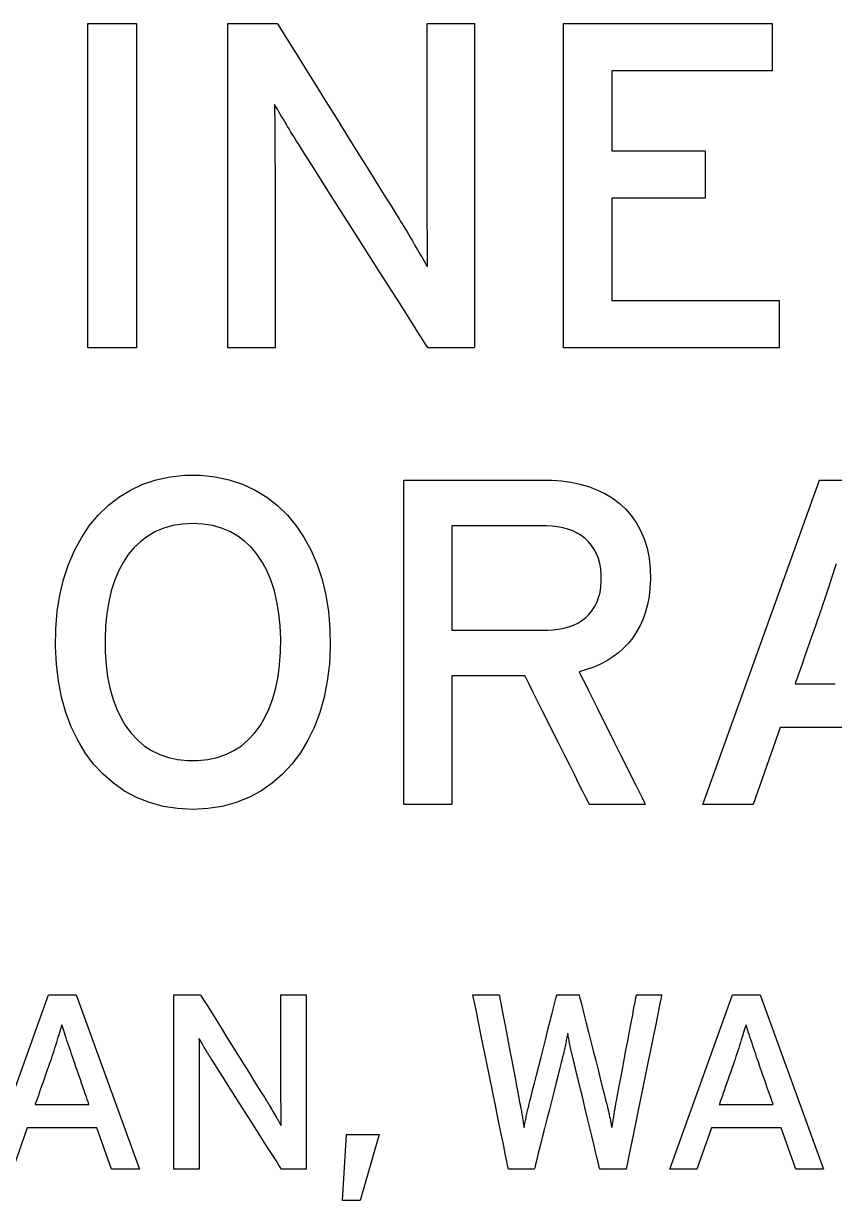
# Model space of a CAD drawing. Extents: x 8.5 to 27.5, y 11 to 13.
# Drawn here: x 13.877 to 14.0806, y 12.511 to 12.8064 of the extents above; entities that cross this region are included whole.
import ezdxf

# ---------------------------------------------------------------- set-up
doc = ezdxf.new("R2010")
doc.units = 0
doc.header["$MEASUREMENT"] = 0
doc.layers.get('0').update_dxf_attribs({"linetype": 'CONTINUOUS'})

msp = doc.modelspace()

# ---------------------------------------------------------------- linework, layer by layer
for points in [[(13.89317, 12.72494), (13.89317, 12.80638), (13.9054, 12.80638), (13.9054, 12.72494), (13.89317, 12.72494)], [(14.01256, 12.72494), (14.01256, 12.80638), (14.06502, 12.80638), (14.06502, 12.79452), (14.02476, 12.79452), (14.02476, 12.7744), (14.04816, 12.7744), (14.04816, 12.76251), (14.02476, 12.76251), (14.02476, 12.73682), (14.06678, 12.73682), (14.06678, 12.72494), (14.01256, 12.72494)], [(14.10644, 12.61039), (14.09959, 12.6297), (14.067, 12.6297), (14.06024, 12.61039), (14.04759, 12.61039), (14.0769, 12.69179), (14.08981, 12.69179), (14.11949, 12.61039), (14.10644, 12.61039)], [(14.08101, 12.67076), (14.08061, 12.6695), (14.08021, 12.66821), (14.07979, 12.66691), (14.07937, 12.66561), (14.07895, 12.66431), (14.07853, 12.66304), (14.07812, 12.6618), (14.07772, 12.6606), (14.07733, 12.65946), (14.07721, 12.65912), (14.07704, 12.65863), (14.07676, 12.65783), (14.07639, 12.65676), (14.07593, 12.65547), (14.07542, 12.65401), (14.07487, 12.65243), (14.07429, 12.65078), (14.0737, 12.6491), (14.07312, 12.64744), (14.07257, 12.64586), (14.07206, 12.6444), (14.07161, 12.64311), (14.07124, 12.64204), (14.07096, 12.64124), (14.07079, 12.64076), (14.07075, 12.64063), (14.07112, 12.64063), (14.07195, 12.64063), (14.07318, 12.64063), (14.07475, 12.64063), (14.07659, 12.64063), (14.07864, 12.64063), (14.08082, 12.64063)], [(13.89915, 12.51883), (13.89545, 12.5292), (13.87795, 12.5292), (13.87434, 12.51883), (13.86754, 12.51883), (13.88328, 12.56259), (13.89021, 12.56259), (13.90615, 12.51883), (13.89915, 12.51883)], [(14.07091, 12.51883), (14.06722, 12.5292), (14.04972, 12.5292), (14.04608, 12.51883), (14.03929, 12.51883), (14.05504, 12.56259), (14.06195, 12.56259), (14.0779, 12.51883), (14.07091, 12.51883)], [(13.96158, 12.51097), (13.95714, 12.51097), (13.95808, 12.52751), (13.96628, 12.52751), (13.96158, 12.51097)]]:
    msp.add_lwpolyline(points)
for points in [[(13.97858, 12.72494), (13.97827, 12.72542), (13.9774, 12.72679), (13.97604, 12.72893), (13.97427, 12.73173), (13.97214, 12.73507), (13.96975, 12.73884), (13.96715, 12.74292), (13.96443, 12.74721), (13.96166, 12.75158), (13.9589, 12.75592), (13.95623, 12.76012), (13.95372, 12.76406), (13.95146, 12.76763), (13.9495, 12.77071), (13.94792, 12.77319), (13.9468, 12.77496), (13.9462, 12.7759), (13.94595, 12.77629), (13.9456, 12.77684), (13.94523, 12.77742), (13.94486, 12.77802), (13.94448, 12.77864), (13.94409, 12.77928), (13.9437, 12.77992), (13.94332, 12.78057), (13.94293, 12.78121), (13.94256, 12.78185), (13.94219, 12.78247), (13.94183, 12.78308), (13.94149, 12.78366), (13.94116, 12.78421), (13.94085, 12.78473), (13.94057, 12.78521), (13.94031, 12.78565), (13.94007, 12.78603), (13.94007, 12.78543), (13.94008, 12.78469), (13.94008, 12.78382), (13.94009, 12.78284), (13.94009, 12.78176), (13.9401, 12.7806), (13.94011, 12.77939), (13.94012, 12.77813), (13.94013, 12.77684), (13.94014, 12.77555), (13.94015, 12.77425), (13.94016, 12.77299), (13.94016, 12.77176), (13.94017, 12.77059), (13.94018, 12.76949), (13.94018, 12.76848), (13.94018, 12.76758), (13.94018, 12.76708), (13.94018, 12.7663), (13.94018, 12.76484), (13.94018, 12.76279), (13.94018, 12.76024), (13.94018, 12.75729), (13.94018, 12.75403), (13.94018, 12.75056), (13.94018, 12.74697), (13.94018, 12.74335), (13.94018, 12.73981), (13.94018, 12.73643), (13.94018, 12.73332), (13.94018, 12.73055), (13.94018, 12.72824), (13.94018, 12.72647), (13.94018, 12.72534), (13.94018, 12.72494), (13.94007, 12.72494), (13.93975, 12.72494), (13.93926, 12.72494), (13.93861, 12.72494), (13.93783, 12.72494), (13.93696, 12.72494), (13.93601, 12.72494), (13.93501, 12.72494), (13.934, 12.72494), (13.93299, 12.72494), (13.93202, 12.72494), (13.9311, 12.72494), (13.93028, 12.72494), (13.92956, 12.72494), (13.92898, 12.72494), (13.92857, 12.72494), (13.92836, 12.72494), (13.92833, 12.72514), (13.92833, 12.72664), (13.92833, 12.72945), (13.92833, 12.73341), (13.92833, 12.73833), (13.92833, 12.74402), (13.92833, 12.7503), (13.92833, 12.75699), (13.92833, 12.76392), (13.92833, 12.77088), (13.92833, 12.77771), (13.92833, 12.78422), (13.92833, 12.79023), (13.92833, 12.79556), (13.92833, 12.80002), (13.92833, 12.80343), (13.92833, 12.80561), (13.92833, 12.80638), (13.92844, 12.80638), (13.92878, 12.80638), (13.9293, 12.80638), (13.92998, 12.80638), (13.9308, 12.80638), (13.93171, 12.80638), (13.93271, 12.80638), (13.93375, 12.80638), (13.93482, 12.80638), (13.93588, 12.80638), (13.9369, 12.80638), (13.93786, 12.80638), (13.93873, 12.80638), (13.93948, 12.80638), (13.94009, 12.80638), (13.94052, 12.80638), (13.94075, 12.80638), (13.94085, 12.80626), (13.94142, 12.80535), (13.94249, 12.80363), (13.94399, 12.80121), (13.94586, 12.79821), (13.94802, 12.79474), (13.95041, 12.79091), (13.95295, 12.78683), (13.95558, 12.78261), (13.95822, 12.77836), (13.96082, 12.77419), (13.96329, 12.77022), (13.96557, 12.76656), (13.96759, 12.76331), (13.96929, 12.76059), (13.97058, 12.75851), (13.97141, 12.75718), (13.9717, 12.75671), (13.97208, 12.75611), (13.97248, 12.75546), (13.97289, 12.75477), (13.97332, 12.75406), (13.97376, 12.75332), (13.97421, 12.75256), (13.97466, 12.7518), (13.9751, 12.75104), (13.97555, 12.75028), (13.97598, 12.74954), (13.97639, 12.74881), (13.97679, 12.74812), (13.97716, 12.74747), (13.97751, 12.74686), (13.97783, 12.7463), (13.97811, 12.7458), (13.97835, 12.74537), (13.97846, 12.74546), (13.97845, 12.74614), (13.97845, 12.74696), (13.97845, 12.74791), (13.97844, 12.74896), (13.97843, 12.7501), (13.97842, 12.75132), (13.97841, 12.75259), (13.97841, 12.75389), (13.9784, 12.75521), (13.97839, 12.75654), (13.97838, 12.75784), (13.97837, 12.75912), (13.97836, 12.76034), (13.97836, 12.76149), (13.97835, 12.76256), (13.97835, 12.76352), (13.97835, 12.76436), (13.97835, 12.76475), (13.97835, 12.76588), (13.97835, 12.76764), (13.97835, 12.76994), (13.97835, 12.77269), (13.97835, 12.77579), (13.97835, 12.77915), (13.97835, 12.78267), (13.97835, 12.78627), (13.97835, 12.78984), (13.97835, 12.79329), (13.97835, 12.79654), (13.97835, 12.79947), (13.97835, 12.80201), (13.97835, 12.80405), (13.97835, 12.8055), (13.97835, 12.80628), (13.97838, 12.80638), (13.9786, 12.80638), (13.97901, 12.80638), (13.97958, 12.80638), (13.9803, 12.80638), (13.98113, 12.80638), (13.98204, 12.80638), (13.98302, 12.80638), (13.98403, 12.80638), (13.98504, 12.80638), (13.98604, 12.80638), (13.98699, 12.80638), (13.98786, 12.80638), (13.98864, 12.80638), (13.98929, 12.80638), (13.98979, 12.80638), (13.9901, 12.80638), (13.99022, 12.80638), (13.99022, 12.80561), (13.99022, 12.80343), (13.99022, 12.80002), (13.99022, 12.79556), (13.99022, 12.79023), (13.99022, 12.78422), (13.99022, 12.77771), (13.99022, 12.77088), (13.99022, 12.76392), (13.99022, 12.75699), (13.99022, 12.7503), (13.99022, 12.74402), (13.99022, 12.73833), (13.99022, 12.73341), (13.99022, 12.72945), (13.99022, 12.72664), (13.99022, 12.72514), (13.99019, 12.72494), (13.98997, 12.72494), (13.98957, 12.72494), (13.98901, 12.72494), (13.9883, 12.72494), (13.98749, 12.72494), (13.98659, 12.72494), (13.98564, 12.72494), (13.98465, 12.72494), (13.98365, 12.72494), (13.98268, 12.72494), (13.98175, 12.72494), (13.98089, 12.72494), (13.98013, 12.72494), (13.97949, 12.72494), (13.979, 12.72494), (13.97869, 12.72494)], [(13.91948, 12.60911), (13.91568, 12.60931), (13.91207, 12.60988), (13.90864, 12.61082), (13.90541, 12.61211), (13.90239, 12.61374), (13.89958, 12.6157), (13.89699, 12.61796), (13.89464, 12.62052), (13.89252, 12.62336), (13.89065, 12.62647), (13.88903, 12.62984), (13.88768, 12.63344), (13.88659, 12.63727), (13.88579, 12.64131), (13.88527, 12.64555), (13.88504, 12.64997), (13.88512, 12.65447), (13.88549, 12.6588), (13.88615, 12.66293), (13.8871, 12.66687), (13.88832, 12.67058), (13.88981, 12.67407), (13.89155, 12.6773), (13.89355, 12.68028), (13.89579, 12.68298), (13.89826, 12.68539), (13.90096, 12.6875), (13.90387, 12.68929), (13.907, 12.69076), (13.91033, 12.69188), (13.91385, 12.69263), (13.91756, 12.69302), (13.92142, 12.69302), (13.92514, 12.69263), (13.92868, 12.69188), (13.93202, 12.69076), (13.93516, 12.68929), (13.93809, 12.6875), (13.94079, 12.68539), (13.94327, 12.68298), (13.94552, 12.68028), (13.94751, 12.6773), (13.94926, 12.67407), (13.95075, 12.67058), (13.95197, 12.66687), (13.95292, 12.66293), (13.95358, 12.6588), (13.95396, 12.65447), (13.95403, 12.64997), (13.95381, 12.64555), (13.95329, 12.64131), (13.95248, 12.63727), (13.9514, 12.63344), (13.95004, 12.62984), (13.94842, 12.62647), (13.94655, 12.62336), (13.94442, 12.62052), (13.94206, 12.61796), (13.93947, 12.6157), (13.93665, 12.61374), (13.93362, 12.61211), (13.93038, 12.61082), (13.92694, 12.60988), (13.9233, 12.60931)], [(14.01652, 12.64367), (14.01668, 12.64335), (14.01713, 12.64244), (14.01784, 12.64102), (14.01877, 12.63916), (14.01988, 12.63694), (14.02113, 12.63444), (14.02248, 12.63173), (14.02389, 12.6289), (14.02533, 12.62602), (14.02676, 12.62316), (14.02814, 12.62041), (14.02942, 12.61784), (14.03057, 12.61553), (14.03156, 12.61356), (14.03234, 12.612), (14.03288, 12.61092), (14.03313, 12.61042), (14.03308, 12.61039), (14.03276, 12.61039), (14.03222, 12.61039), (14.03149, 12.61039), (14.03059, 12.61039), (14.02957, 12.61039), (14.02845, 12.61039), (14.02726, 12.61039), (14.02604, 12.61039), (14.02483, 12.61039), (14.02365, 12.61039), (14.02254, 12.61039), (14.02152, 12.61039), (14.02064, 12.61039), (14.01992, 12.61039), (14.0194, 12.61039), (14.01912, 12.61039), (14.01904, 12.61044), (14.01877, 12.61099), (14.01822, 12.61208), (14.01744, 12.61363), (14.01646, 12.61558), (14.01533, 12.61785), (14.01407, 12.62036), (14.01273, 12.62303), (14.01134, 12.6258), (14.00994, 12.62859), (14.00857, 12.63132), (14.00727, 12.63393), (14.00607, 12.63632), (14.005, 12.63844), (14.00412, 12.6402), (14.00345, 12.64153), (14.00304, 12.64236), (14.00291, 12.64261), (14.0027, 12.64261), (14.00216, 12.64261), (14.00135, 12.64261), (14.0003, 12.64261), (13.99906, 12.64261), (13.99766, 12.64261), (13.99616, 12.64261), (13.99459, 12.64261), (13.993, 12.64261), (13.99143, 12.64261), (13.98991, 12.64261), (13.98851, 12.64261), (13.98725, 12.64261), (13.98617, 12.64261), (13.98534, 12.64261), (13.98477, 12.64261), (13.98453, 12.64261), (13.98452, 12.64241), (13.98452, 12.64164), (13.98452, 12.64035), (13.98452, 12.63863), (13.98452, 12.63655), (13.98452, 12.63418), (13.98452, 12.63159), (13.98452, 12.62887), (13.98452, 12.62608), (13.98452, 12.62331), (13.98452, 12.62062), (13.98452, 12.61809), (13.98452, 12.61579), (13.98452, 12.61381), (13.98452, 12.61221), (13.98452, 12.61107), (13.98452, 12.61047), (13.98449, 12.61039), (13.98426, 12.61039), (13.98384, 12.61039), (13.98324, 12.61039), (13.98251, 12.61039), (13.98165, 12.61039), (13.98071, 12.61039), (13.97971, 12.61039), (13.97867, 12.61039), (13.97764, 12.61039), (13.97662, 12.61039), (13.97566, 12.61039), (13.97478, 12.61039), (13.974, 12.61039), (13.97336, 12.61039), (13.97288, 12.61039), (13.97259, 12.61039), (13.97252, 12.61042), (13.97252, 12.61151), (13.97252, 12.614), (13.97252, 12.61771), (13.97252, 12.62245), (13.97252, 12.62803), (13.97252, 12.63426), (13.97252, 12.64095), (13.97252, 12.64792), (13.97252, 12.65497), (13.97252, 12.66191), (13.97252, 12.66857), (13.97252, 12.67474), (13.97252, 12.68024), (13.97252, 12.68489), (13.97252, 12.68849), (13.97252, 12.69085), (13.97252, 12.69179), (13.9728, 12.69179), (13.97371, 12.69179), (13.97519, 12.69179), (13.97714, 12.69179), (13.97949, 12.69179), (13.98215, 12.69179), (13.98503, 12.69179), (13.98806, 12.69179), (13.99115, 12.69179), (13.99422, 12.69179), (13.99719, 12.69179), (13.99997, 12.69179), (14.00248, 12.69179), (14.00464, 12.69179), (14.00637, 12.69179), (14.00758, 12.69179), (14.00819, 12.69179), (14.00971, 12.69177), (14.01212, 12.6916), (14.01446, 12.69128), (14.01673, 12.6908), (14.01891, 12.69016), (14.021, 12.68937), (14.02298, 12.68841), (14.02484, 12.68729), (14.02657, 12.686), (14.02816, 12.68454), (14.0296, 12.68291), (14.03087, 12.68112), (14.03196, 12.67914), (14.03287, 12.677), (14.03358, 12.67467), (14.03408, 12.67217), (14.03436, 12.66948), (14.03441, 12.66682), (14.0343, 12.66464), (14.03406, 12.66256), (14.03369, 12.66059), (14.03319, 12.65871), (14.03257, 12.65694), (14.03182, 12.65527), (14.03096, 12.6537), (14.02998, 12.65223), (14.02889, 12.65087), (14.02769, 12.64961), (14.02639, 12.64845), (14.02498, 12.64739), (14.02348, 12.64644), (14.02187, 12.64559), (14.02018, 12.64485), (14.01839, 12.64421)], [(13.91948, 12.68086), (13.91694, 12.68073), (13.91454, 12.68035), (13.91229, 12.67972), (13.91019, 12.67884), (13.90824, 12.67773), (13.90645, 12.6764), (13.90481, 12.67484), (13.90334, 12.67307), (13.90202, 12.67108), (13.90087, 12.6689), (13.89988, 12.66652), (13.89906, 12.66396), (13.89841, 12.66121), (13.89793, 12.65829), (13.89762, 12.6552), (13.89749, 12.65194), (13.89753, 12.64862), (13.89775, 12.64545), (13.89815, 12.64244), (13.89871, 12.6396), (13.89945, 12.63694), (13.90035, 12.63447), (13.90142, 12.63219), (13.90266, 12.63011), (13.90405, 12.62823), (13.90561, 12.62656), (13.90732, 12.62511), (13.90919, 12.62389), (13.91122, 12.6229), (13.91339, 12.62215), (13.91572, 12.62164), (13.91819, 12.62138), (13.92078, 12.62138), (13.92328, 12.62164), (13.92562, 12.62215), (13.92781, 12.6229), (13.92984, 12.62389), (13.93172, 12.62511), (13.93344, 12.62656), (13.935, 12.62823), (13.9364, 12.63011), (13.93764, 12.63219), (13.93872, 12.63447), (13.93962, 12.63694), (13.94036, 12.6396), (13.94093, 12.64244), (13.94132, 12.64545), (13.94154, 12.64862), (13.94159, 12.65194), (13.94145, 12.6552), (13.94115, 12.65829), (13.94066, 12.66121), (13.94001, 12.66396), (13.93919, 12.66652), (13.9382, 12.6689), (13.93704, 12.67108), (13.93572, 12.67307), (13.93424, 12.67484), (13.9326, 12.6764), (13.9308, 12.67773), (13.92884, 12.67884), (13.92673, 12.67972), (13.92446, 12.68035), (13.92205, 12.68073)], [(14.00824, 12.68029), (14.00799, 12.68029), (14.00729, 12.68029), (14.0062, 12.68029), (14.00477, 12.68029), (14.00308, 12.68029), (14.00119, 12.68029), (13.99914, 12.68029), (13.99702, 12.68029), (13.99488, 12.68029), (13.99279, 12.68029), (13.9908, 12.68029), (13.98898, 12.68029), (13.98738, 12.68029), (13.98608, 12.68029), (13.98514, 12.68029), (13.98461, 12.68029), (13.98452, 12.68025), (13.98452, 12.67977), (13.98452, 12.67881), (13.98452, 12.67745), (13.98452, 12.67575), (13.98452, 12.67378), (13.98452, 12.67162), (13.98452, 12.66932), (13.98452, 12.66697), (13.98452, 12.66462), (13.98452, 12.66234), (13.98452, 12.66021), (13.98452, 12.65829), (13.98452, 12.65666), (13.98452, 12.65537), (13.98452, 12.65451), (13.98452, 12.65413), (13.98468, 12.65412), (13.9853, 12.65412), (13.98632, 12.65412), (13.98768, 12.65412), (13.98932, 12.65412), (13.99118, 12.65412), (13.9932, 12.65412), (13.99531, 12.65412), (13.99745, 12.65412), (13.99956, 12.65412), (14.00158, 12.65412), (14.00344, 12.65412), (14.00508, 12.65412), (14.00645, 12.65412), (14.00747, 12.65412), (14.00808, 12.65412), (14.00854, 12.65412), (14.00997, 12.65418), (14.01134, 12.65434), (14.01266, 12.65458), (14.0139, 12.65493), (14.01508, 12.65536), (14.01618, 12.65589), (14.0172, 12.65651), (14.01814, 12.65723), (14.01898, 12.65805), (14.01974, 12.65896), (14.0204, 12.65997), (14.02096, 12.66108), (14.02141, 12.66229), (14.02176, 12.66359), (14.02198, 12.665), (14.02209, 12.66651), (14.02208, 12.66804), (14.02195, 12.66948), (14.0217, 12.67084), (14.02135, 12.67211), (14.02088, 12.6733), (14.02031, 12.67439), (14.01964, 12.6754), (14.01887, 12.67631), (14.01801, 12.67714), (14.01706, 12.67787), (14.01602, 12.6785), (14.01491, 12.67905), (14.01371, 12.67949), (14.01245, 12.67984), (14.01111, 12.68009), (14.00971, 12.68024)], [(13.94178, 12.51883), (13.94162, 12.51909), (13.94115, 12.51983), (13.94042, 12.52098), (13.93946, 12.52248), (13.93832, 12.52427), (13.93704, 12.5263), (13.93564, 12.52849), (13.93418, 12.53079), (13.93269, 12.53313), (13.9312, 12.53547), (13.92977, 12.53772), (13.92842, 12.53984), (13.92721, 12.54175), (13.92615, 12.54341), (13.92531, 12.54474), (13.9247, 12.54569), (13.92438, 12.54619), (13.92425, 12.5464), (13.92406, 12.5467), (13.92386, 12.54701), (13.92366, 12.54734), (13.92346, 12.54767), (13.92325, 12.54801), (13.92304, 12.54836), (13.92283, 12.54871), (13.92263, 12.54905), (13.92242, 12.54939), (13.92222, 12.54973), (13.92203, 12.55005), (13.92185, 12.55036), (13.92167, 12.55066), (13.92151, 12.55094), (13.92135, 12.55119), (13.92121, 12.55143), (13.92108, 12.55163), (13.92108, 12.55131), (13.92109, 12.55092), (13.92109, 12.55045), (13.92109, 12.54993), (13.92109, 12.54935), (13.9211, 12.54873), (13.9211, 12.54808), (13.92111, 12.5474), (13.92111, 12.54671), (13.92112, 12.54602), (13.92112, 12.54532), (13.92113, 12.54464), (13.92113, 12.54398), (13.92113, 12.54335), (13.92114, 12.54276), (13.92114, 12.54221), (13.92114, 12.54173), (13.92114, 12.54146), (13.92114, 12.54104), (13.92114, 12.54026), (13.92114, 12.53915), (13.92114, 12.53778), (13.92114, 12.5362), (13.92114, 12.53445), (13.92114, 12.53259), (13.92114, 12.53066), (13.92114, 12.52872), (13.92114, 12.52682), (13.92114, 12.525), (13.92114, 12.52333), (13.92114, 12.52185), (13.92114, 12.52061), (13.92114, 12.51966), (13.92114, 12.51905), (13.92114, 12.51883), (13.92108, 12.51883), (13.92091, 12.51883), (13.92064, 12.51883), (13.92029, 12.51883), (13.91988, 12.51883), (13.91941, 12.51883), (13.9189, 12.51883), (13.91837, 12.51883), (13.91782, 12.51883), (13.91728, 12.51883), (13.91676, 12.51883), (13.91627, 12.51883), (13.91582, 12.51883), (13.91544, 12.51883), (13.91513, 12.51883), (13.91491, 12.51883), (13.91479, 12.51883), (13.91478, 12.51894), (13.91478, 12.51974), (13.91478, 12.52126), (13.91478, 12.52338), (13.91478, 12.52603), (13.91478, 12.52908), (13.91478, 12.53246), (13.91478, 12.53606), (13.91478, 12.53977), (13.91478, 12.54352), (13.91478, 12.54719), (13.91478, 12.55069), (13.91478, 12.55392), (13.91478, 12.55678), (13.91478, 12.55917), (13.91478, 12.56101), (13.91478, 12.56218), (13.91478, 12.56259), (13.91484, 12.56259), (13.91502, 12.56259), (13.9153, 12.56259), (13.91567, 12.56259), (13.9161, 12.56259), (13.9166, 12.56259), (13.91713, 12.56259), (13.91769, 12.56259), (13.91826, 12.56259), (13.91883, 12.56259), (13.91938, 12.56259), (13.9199, 12.56259), (13.92036, 12.56259), (13.92077, 12.56259), (13.92109, 12.56259), (13.92132, 12.56259), (13.92145, 12.56259), (13.9215, 12.56253), (13.92181, 12.56203), (13.92238, 12.56111), (13.92319, 12.55981), (13.9242, 12.5582), (13.92536, 12.55634), (13.92664, 12.55428), (13.92801, 12.55208), (13.92942, 12.54982), (13.93084, 12.54753), (13.93224, 12.54529), (13.93357, 12.54316), (13.9348, 12.54119), (13.93588, 12.53944), (13.93679, 12.53798), (13.93749, 12.53686), (13.93794, 12.53615), (13.93809, 12.5359), (13.93829, 12.53557), (13.9385, 12.53522), (13.93872, 12.53485), (13.93895, 12.53447), (13.93919, 12.53407), (13.93942, 12.53366), (13.93966, 12.53326), (13.9399, 12.53285), (13.94014, 12.53244), (13.94037, 12.53204), (13.94059, 12.53165), (13.94081, 12.53128), (13.94101, 12.53093), (13.9412, 12.53061), (13.94137, 12.53031), (13.94152, 12.53004), (13.94166, 12.52981), (13.94171, 12.52986), (13.94171, 12.53023), (13.94171, 12.53067), (13.94171, 12.53117), (13.9417, 12.53174), (13.9417, 12.53235), (13.94169, 12.533), (13.94169, 12.53368), (13.94168, 12.53438), (13.94168, 12.53509), (13.94167, 12.53581), (13.94166, 12.53651), (13.94166, 12.53719), (13.94166, 12.53785), (13.94165, 12.53847), (13.94165, 12.53905), (13.94165, 12.53957), (13.94165, 12.54002), (13.94165, 12.54023), (13.94165, 12.54084), (13.94165, 12.54178), (13.94165, 12.54302), (13.94165, 12.54449), (13.94165, 12.54616), (13.94165, 12.54796), (13.94165, 12.54986), (13.94165, 12.55179), (13.94165, 12.55371), (13.94165, 12.55556), (13.94165, 12.5573), (13.94165, 12.55888), (13.94165, 12.56024), (13.94165, 12.56134), (13.94165, 12.56212), (13.94165, 12.56254), (13.94166, 12.56259), (13.94178, 12.56259), (13.942, 12.56259), (13.94231, 12.56259), (13.94269, 12.56259), (13.94314, 12.56259), (13.94363, 12.56259), (13.94416, 12.56259), (13.9447, 12.56259), (13.94524, 12.56259), (13.94578, 12.56259), (13.94629, 12.56259), (13.94676, 12.56259), (13.94717, 12.56259), (13.94752, 12.56259), (13.94779, 12.56259), (13.94796, 12.56259), (13.94802, 12.56259), (13.94802, 12.56218), (13.94802, 12.56101), (13.94802, 12.55917), (13.94802, 12.55678), (13.94802, 12.55392), (13.94802, 12.55069), (13.94802, 12.54719), (13.94802, 12.54352), (13.94802, 12.53977), (13.94802, 12.53606), (13.94802, 12.53246), (13.94802, 12.52908), (13.94802, 12.52603), (13.94802, 12.52338), (13.94802, 12.52126), (13.94802, 12.51974), (13.94802, 12.51894), (13.94801, 12.51883), (13.94789, 12.51883), (13.94768, 12.51883), (13.94737, 12.51883), (13.947, 12.51883), (13.94656, 12.51883), (13.94608, 12.51883), (13.94557, 12.51883), (13.94503, 12.51883), (13.9445, 12.51883), (13.94398, 12.51883), (13.94348, 12.51883), (13.94302, 12.51883), (13.94261, 12.51883), (13.94227, 12.51883), (13.94201, 12.51883), (13.94184, 12.51883)], [(14.02834, 12.51883), (14.02828, 12.51883), (14.02811, 12.51883), (14.02783, 12.51883), (14.02747, 12.51883), (14.02705, 12.51883), (14.02656, 12.51883), (14.02604, 12.51883), (14.02549, 12.51883), (14.02492, 12.51883), (14.02436, 12.51883), (14.02382, 12.51883), (14.02331, 12.51883), (14.02284, 12.51883), (14.02244, 12.51883), (14.02211, 12.51883), (14.02187, 12.51883), (14.02174, 12.51883), (14.0217, 12.51887), (14.02159, 12.51932), (14.02137, 12.52023), (14.02106, 12.52153), (14.02066, 12.52318), (14.0202, 12.52509), (14.01968, 12.52723), (14.01913, 12.52951), (14.01856, 12.53188), (14.01798, 12.53428), (14.01741, 12.53665), (14.01686, 12.53891), (14.01635, 12.54103), (14.01589, 12.54292), (14.0155, 12.54453), (14.0152, 12.5458), (14.01499, 12.54666), (14.01489, 12.54705), (14.01484, 12.54727), (14.01477, 12.54756), (14.0147, 12.54788), (14.01462, 12.54822), (14.01454, 12.54858), (14.01446, 12.54895), (14.01438, 12.54933), (14.01429, 12.54972), (14.01421, 12.55011), (14.01413, 12.55049), (14.01405, 12.55087), (14.01398, 12.55123), (14.0139, 12.55157), (14.01384, 12.5519), (14.01378, 12.5522), (14.01373, 12.55247), (14.01368, 12.5527), (14.01365, 12.55286), (14.01361, 12.55265), (14.01356, 12.55241), (14.01351, 12.55214), (14.01344, 12.55183), (14.01338, 12.5515), (14.0133, 12.55115), (14.01323, 12.55079), (14.01315, 12.55041), (14.01307, 12.55003), (14.01298, 12.54964), (14.0129, 12.54925), (14.01281, 12.54887), (14.01273, 12.5485), (14.01265, 12.54815), (14.01257, 12.54781), (14.0125, 12.5475), (14.01243, 12.54721), (14.01238, 12.54701), (14.01225, 12.54651), (14.01201, 12.54556), (14.01167, 12.54422), (14.01125, 12.54254), (14.01076, 12.5406), (14.01022, 12.53845), (14.00964, 12.53615), (14.00904, 12.53378), (14.00843, 12.53138), (14.00784, 12.52902), (14.00727, 12.52676), (14.00674, 12.52467), (14.00627, 12.5228), (14.00588, 12.52123), (14.00557, 12.52), (14.00536, 12.51918), (14.00527, 12.51884), (14.00523, 12.51883), (14.00507, 12.51883), (14.00482, 12.51883), (14.00448, 12.51883), (14.00407, 12.51883), (14.0036, 12.51883), (14.0031, 12.51883), (14.00256, 12.51883), (14.00201, 12.51883), (14.00146, 12.51883), (14.00092, 12.51883), (14.00042, 12.51883), (13.99995, 12.51883), (13.99955, 12.51883), (13.99921, 12.51883), (13.99896, 12.51883), (13.99881, 12.51883), (13.99877, 12.51885), (13.99865, 12.51942), (13.99839, 12.52073), (13.99799, 12.52266), (13.99749, 12.52513), (13.9969, 12.52804), (13.99623, 12.5313), (13.99552, 12.5348), (13.99477, 12.53846), (13.99401, 12.54218), (13.99326, 12.54586), (13.99254, 12.54941), (13.99186, 12.55272), (13.99125, 12.55572), (13.99073, 12.55829), (13.99031, 12.56034), (13.99001, 12.56178), (13.98987, 12.56252), (13.98987, 12.56259), (13.99, 12.56259), (13.99023, 12.56259), (13.99056, 12.56259), (13.99096, 12.56259), (13.99142, 12.56259), (13.99193, 12.56259), (13.99247, 12.56259), (13.99303, 12.56259), (13.99359, 12.56259), (13.99414, 12.56259), (13.99466, 12.56259), (13.99515, 12.56259), (13.99558, 12.56259), (13.99594, 12.56259), (13.99622, 12.56259), (13.9964, 12.56259), (13.99647, 12.56259), (13.99651, 12.56236), (13.99665, 12.56165), (13.99686, 12.56053), (13.99714, 12.55905), (13.99747, 12.55728), (13.99785, 12.55528), (13.99827, 12.5531), (13.9987, 12.5508), (13.99915, 12.54846), (13.99959, 12.54612), (14.00002, 12.54385), (14.00042, 12.54171), (14.00079, 12.53976), (14.00111, 12.53806), (14.00138, 12.53667), (14.00157, 12.53566), (14.00168, 12.53507), (14.00172, 12.53488), (14.00177, 12.53463), (14.00182, 12.53435), (14.00188, 12.53405), (14.00194, 12.53373), (14.00201, 12.53339), (14.00207, 12.53304), (14.00214, 12.53268), (14.0022, 12.53231), (14.00227, 12.53194), (14.00233, 12.53156), (14.0024, 12.5312), (14.00246, 12.53084), (14.00251, 12.53049), (14.00257, 12.53015), (14.00262, 12.52984), (14.00266, 12.52954), (14.0027, 12.52928), (14.00274, 12.52937), (14.00279, 12.52965), (14.00284, 12.52995), (14.0029, 12.53027), (14.00297, 12.5306), (14.00304, 12.53095), (14.00311, 12.53131), (14.00319, 12.53168), (14.00326, 12.53205), (14.00334, 12.53241), (14.00342, 12.53278), (14.0035, 12.53313), (14.00357, 12.53348), (14.00365, 12.53381), (14.00372, 12.53412), (14.00378, 12.53441), (14.00385, 12.53467), (14.0039, 12.53489), (14.00397, 12.53518), (14.00416, 12.53593), (14.00446, 12.5371), (14.00484, 12.53861), (14.0053, 12.54041), (14.00581, 12.54244), (14.00637, 12.54464), (14.00695, 12.54695), (14.00754, 12.5493), (14.00813, 12.55164), (14.0087, 12.5539), (14.00924, 12.55603), (14.00973, 12.55796), (14.01015, 12.55963), (14.0105, 12.56099), (14.01074, 12.56196), (14.01088, 12.5625), (14.01091, 12.56259), (14.011, 12.56259), (14.01119, 12.56259), (14.01145, 12.56259), (14.01178, 12.56259), (14.01217, 12.56259), (14.01259, 12.56259), (14.01305, 12.56259), (14.01352, 12.56259), (14.014, 12.56259), (14.01447, 12.56259), (14.01492, 12.56259), (14.01533, 12.56259), (14.01571, 12.56259), (14.01603, 12.56259), (14.01627, 12.56259), (14.01644, 12.56259), (14.01651, 12.56259), (14.01656, 12.56242), (14.01672, 12.56177), (14.017, 12.56069), (14.01736, 12.55923), (14.01781, 12.55746), (14.01832, 12.55543), (14.01888, 12.55323), (14.01947, 12.55089), (14.02007, 12.54849), (14.02068, 12.54609), (14.02127, 12.54375), (14.02183, 12.54154), (14.02234, 12.5395), (14.02279, 12.53772), (14.02317, 12.53624), (14.02345, 12.53513), (14.02362, 12.53446), (14.02367, 12.53424), (14.02372, 12.53402), (14.02378, 12.53378), (14.02384, 12.53353), (14.0239, 12.53326), (14.02396, 12.53298), (14.02403, 12.53269), (14.02409, 12.53239), (14.02416, 12.53208), (14.02423, 12.53177), (14.02429, 12.53145), (14.02436, 12.53113), (14.02442, 12.53082), (14.02448, 12.53051), (14.02454, 12.5302), (14.0246, 12.5299), (14.02465, 12.52961), (14.0247, 12.52932), (14.02475, 12.52934), (14.0248, 12.52964), (14.02486, 12.52994), (14.02491, 12.53025), (14.02497, 12.53057), (14.02503, 12.5309), (14.02508, 12.53123), (14.02514, 12.53155), (14.02519, 12.53188), (14.02524, 12.5322), (14.02529, 12.53251), (14.02534, 12.53282), (14.02539, 12.53311), (14.02543, 12.53339), (14.02547, 12.53365), (14.02551, 12.53389), (14.02554, 12.53411), (14.02557, 12.5343), (14.02562, 12.53453), (14.02575, 12.53523), (14.02596, 12.53636), (14.02624, 12.53785), (14.02658, 12.53965), (14.02697, 12.54169), (14.02738, 12.54391), (14.02783, 12.54625), (14.02828, 12.54865), (14.02873, 12.55104), (14.02917, 12.55336), (14.02958, 12.55556), (14.02996, 12.55757), (14.03029, 12.55932), (14.03056, 12.56076), (14.03076, 12.56182), (14.03088, 12.56245), (14.03091, 12.56259), (14.031, 12.56259), (14.03119, 12.56259), (14.03148, 12.56259), (14.03184, 12.56259), (14.03227, 12.56259), (14.03274, 12.56259), (14.03326, 12.56259), (14.03379, 12.56259), (14.03433, 12.56259), (14.03486, 12.56259), (14.03538, 12.56259), (14.03586, 12.56259), (14.03629, 12.56259), (14.03666, 12.56259), (14.03695, 12.56259), (14.03716, 12.56259), (14.03726, 12.56259), (14.03723, 12.56243), (14.03705, 12.56153), (14.03673, 12.55996), (14.03629, 12.55779), (14.03574, 12.55512), (14.03512, 12.55205), (14.03443, 12.54868), (14.0337, 12.54509), (14.03295, 12.5414), (14.03219, 12.53768), (14.03145, 12.53405), (14.03074, 12.53059), (14.03009, 12.52739), (14.02951, 12.52457), (14.02903, 12.5222), (14.02866, 12.5204), (14.02843, 12.51924)], [(13.88997, 12.54515), (13.88977, 12.54573), (13.88956, 12.54635), (13.88933, 12.547), (13.8891, 12.54767), (13.88887, 12.54836), (13.88863, 12.54905), (13.8884, 12.54975), (13.88816, 12.55044), (13.88794, 12.55112), (13.88772, 12.55178), (13.88751, 12.55242), (13.88732, 12.55303), (13.88714, 12.55359), (13.88697, 12.55412), (13.88683, 12.55459), (13.88672, 12.555), (13.88662, 12.55507), (13.88651, 12.55467), (13.88638, 12.55422), (13.88622, 12.55371), (13.88606, 12.55315), (13.88588, 12.55255), (13.88568, 12.55192), (13.88548, 12.55127), (13.88527, 12.55059), (13.88505, 12.5499), (13.88483, 12.5492), (13.8846, 12.54849), (13.88437, 12.5478), (13.88415, 12.54711), (13.88393, 12.54644), (13.88371, 12.5458), (13.8835, 12.54518), (13.88344, 12.545), (13.88334, 12.54474), (13.88319, 12.54431), (13.88299, 12.54374), (13.88275, 12.54304), (13.88248, 12.54226), (13.88218, 12.54141), (13.88187, 12.54052), (13.88155, 12.53962), (13.88124, 12.53874), (13.88094, 12.53789), (13.88067, 12.5371), (13.88043, 12.53641), (13.88022, 12.53584), (13.88007, 12.53541), (13.87998, 12.53515), (13.87997, 12.53508), (13.88016, 12.53508), (13.88061, 12.53508), (13.88127, 12.53508), (13.88212, 12.53508), (13.88311, 12.53508), (13.88421, 12.53508), (13.88538, 12.53508), (13.88659, 12.53508), (13.88781, 12.53508), (13.88899, 12.53508), (13.89011, 12.53508), (13.89112, 12.53508), (13.892, 12.53508), (13.8927, 12.53508), (13.8932, 12.53508), (13.89345, 12.53508), (13.89346, 12.53512), (13.89338, 12.53535), (13.89324, 12.53575), (13.89305, 12.5363), (13.89281, 12.53697), (13.89254, 12.53775), (13.89225, 12.53859), (13.89194, 12.53948), (13.89162, 12.54039), (13.89131, 12.54129), (13.89101, 12.54215), (13.89073, 12.54296), (13.89048, 12.54368), (13.89027, 12.54428), (13.89011, 12.54474), (13.89001, 12.54504)], [(14.06171, 12.54515), (14.06151, 12.54573), (14.0613, 12.54635), (14.06108, 12.547), (14.06085, 12.54767), (14.06062, 12.54836), (14.06038, 12.54905), (14.06015, 12.54975), (14.05992, 12.55044), (14.05969, 12.55112), (14.05947, 12.55178), (14.05926, 12.55242), (14.05907, 12.55303), (14.05889, 12.55359), (14.05873, 12.55412), (14.05859, 12.55459), (14.05847, 12.555), (14.05838, 12.55507), (14.05826, 12.55467), (14.05813, 12.55422), (14.05798, 12.55371), (14.05782, 12.55315), (14.05764, 12.55255), (14.05744, 12.55192), (14.05724, 12.55127), (14.05702, 12.55059), (14.0568, 12.5499), (14.05658, 12.5492), (14.05635, 12.54849), (14.05612, 12.5478), (14.0559, 12.54711), (14.05567, 12.54644), (14.05545, 12.5458), (14.05524, 12.54518), (14.05518, 12.545), (14.05508, 12.54474), (14.05493, 12.54431), (14.05473, 12.54374), (14.05449, 12.54304), (14.05422, 12.54226), (14.05392, 12.54141), (14.05361, 12.54052), (14.05329, 12.53962), (14.05298, 12.53874), (14.05268, 12.53789), (14.05241, 12.5371), (14.05217, 12.53641), (14.05196, 12.53584), (14.05181, 12.53541), (14.05172, 12.53515), (14.05171, 12.53508), (14.0519, 12.53508), (14.05235, 12.53508), (14.05301, 12.53508), (14.05386, 12.53508), (14.05485, 12.53508), (14.05595, 12.53508), (14.05712, 12.53508), (14.05833, 12.53508), (14.05955, 12.53508), (14.06073, 12.53508), (14.06185, 12.53508), (14.06286, 12.53508), (14.06374, 12.53508), (14.06444, 12.53508), (14.06494, 12.53508), (14.06519, 12.53508), (14.0652, 12.53512), (14.06512, 12.53535), (14.06498, 12.53575), (14.06479, 12.5363), (14.06455, 12.53697), (14.06428, 12.53775), (14.06399, 12.53859), (14.06368, 12.53948), (14.06336, 12.54039), (14.06305, 12.54129), (14.06275, 12.54215), (14.06247, 12.54296), (14.06222, 12.54368), (14.06201, 12.54428), (14.06185, 12.54474), (14.06175, 12.54504)]]:
    msp.add_lwpolyline(points, close=True)

doc.saveas('drawing.dxf')
